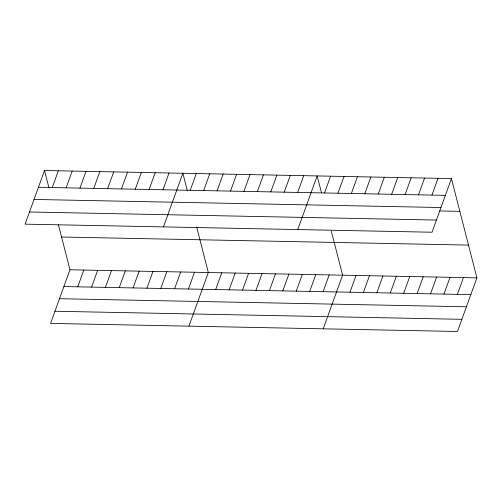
<?xml version="1.0" encoding="UTF-8"?>
<svg xmlns="http://www.w3.org/2000/svg" width="502" height="502" viewBox="0 0 502 502"><rect width="100%" height="100%" fill="white"/><g stroke="black" fill="none" stroke-linecap="round" stroke-linejoin="round"><path stroke-width="0.75" d="M44.515 170.517L25.1 224.149L432.027 232.225L451.442 178.593L44.515 170.517L48.995 187.986M52.277 187.566L58.351 170.793M66.113 187.836L72.188 171.063M79.95 188.112L86.024 171.339M93.786 188.388L99.854 171.615M58.301 224.268L69.973 269.775L50.558 323.407L457.485 331.483L476.9 277.851L451.442 178.593M107.623 188.664L113.69 171.891M77.741 286.824L83.809 270.051M121.459 188.934L127.527 172.161M91.577 287.094L97.645 270.321M135.289 189.21L141.363 172.437M105.407 287.37L111.482 270.597M149.125 189.486L155.2 172.713M119.244 287.646L125.318 270.873M162.962 189.762L169.036 172.989M133.08 287.922L139.154 271.149M163.451 226.898L182.872 173.259L187.353 190.729M146.917 288.192L152.991 271.419M190.227 190.302L196.301 173.529M160.753 288.468L166.821 271.695M203.655 190.565L209.729 173.792M174.589 288.744L180.657 271.971M217.084 190.835L223.158 174.062M188.426 289.02L194.494 272.247M230.512 191.099L236.586 174.326M188.915 326.156L208.33 272.517L196.658 227.017M243.941 191.369L250.015 174.596M215.684 289.56L221.758 272.787M257.369 191.632L263.443 174.859M229.113 289.823L235.187 273.05M270.798 191.902L276.872 175.129M242.541 290.093L248.615 273.32M284.226 192.166L290.3 175.393M255.97 290.357L262.044 273.584M297.655 192.429L303.729 175.662M269.398 290.627L275.472 273.854M297.742 229.558L317.157 175.926L321.449 192.668M282.827 290.89L288.901 274.117M324.512 192.963L330.586 176.189M296.255 291.16L302.329 274.387M337.94 193.232L344.014 176.459M309.684 291.424L315.758 274.65M351.369 193.496L357.443 176.723M323.112 291.693L329.186 274.92M364.797 193.766L370.871 176.993M323.2 328.816L342.615 275.184L331.326 231.177M378.226 194.029L384.3 177.256M349.969 292.22L356.043 275.454M391.654 194.299L397.728 177.526M363.398 292.49L369.472 275.717M405.083 194.563L411.157 177.79M376.826 292.754L382.901 275.981M418.511 194.832L424.585 178.059M390.255 293.024L396.329 276.251M431.94 195.096L438.014 178.323M403.683 293.287L409.757 276.514M417.112 293.557L423.186 276.784M430.54 293.821L436.614 277.048M443.969 294.09L450.043 277.317M457.397 294.354L463.471 277.581M38.447 187.29L445.368 195.366M34.042 199.451L440.963 207.527M439.702 210.947L459.845 211.348M29.505 211.988L436.426 220.058M61.577 237.019L468.498 245.095M69.973 269.775L476.9 277.851M63.905 286.548L470.826 294.624M59.5 298.709L466.427 306.785M54.963 311.246L461.89 319.316"/></g></svg>
